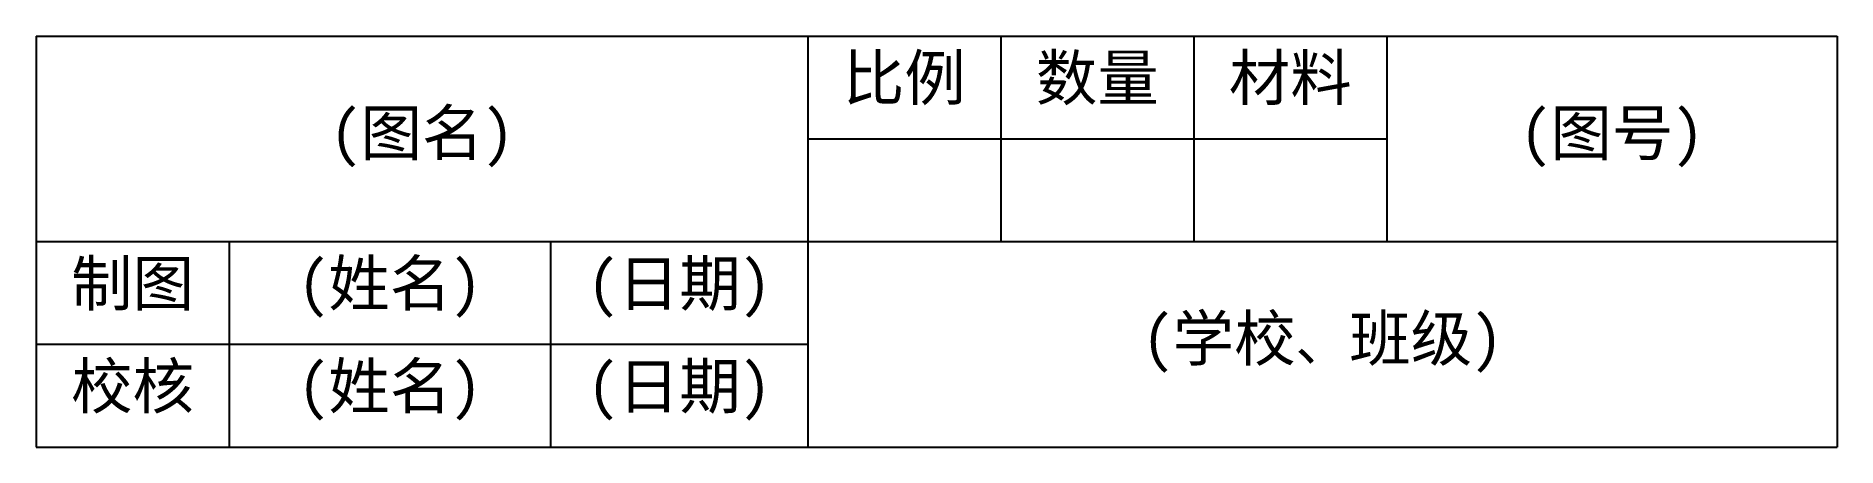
# Model space of a CAD drawing. Header units: millimetres. Extents: x 62 to 202, y 119 to 151.
import ezdxf

# ---------------------------------------------------------------- set-up
doc = ezdxf.new("R2010")
doc.units = ezdxf.units.MM
doc.header["$LTSCALE"] = 0.6
doc.styles.add('样式 1', font='SimSun.ttf', dxfattribs={"height": 3.5})

# ---------------------------------------------------------------- blocks, each defined once
blk = doc.blocks.new('*T0')
at = {"color": 0, "lineweight": -2}
for p, q in [((0, 0), (15, 0)), ((0, 0), (0, -8)), ((15, 0), (40, 0)), ((40, 0), (60, 0)), ((60, 0), (75, 0)), ((60, 0), (60, -8)), ((75, 0), (90, 0)), ((75, 0), (75, -8)), ((90, 0), (105, 0)), ((90, 0), (90, -8)), ((105, 0), (140, 0)), ((105, 0), (105, -8)), ((140, 0), (140, -8)), ((0, -8), (0, -16)), ((60, -8), (75, -8)), ((60, -8), (60, -16)), ((75, -8), (90, -8)), ((75, -8), (75, -16)), ((90, -8), (105, -8)), ((90, -8), (90, -16)), ((105, -8), (105, -16)), ((140, -8), (140, -16)), ((0, -16), (15, -16)), ((0, -16), (0, -24)), ((15, -16), (40, -16)), ((15, -16), (15, -24)), ((40, -16), (60, -16)), ((40, -16), (40, -24)), ((60, -16), (75, -16)), ((60, -16), (60, -24)), ((75, -16), (90, -16)), ((90, -16), (105, -16)), ((105, -16), (140, -16)), ((140, -16), (140, -24)), ((0, -24), (15, -24)), ((0, -24), (0, -32)), ((15, -24), (40, -24)), ((15, -24), (15, -32)), ((40, -24), (60, -24)), ((40, -24), (40, -32)), ((60, -24), (60, -32)), ((140, -24), (140, -32)), ((0, -32), (15, -32)), ((15, -32), (40, -32)), ((40, -32), (60, -32)), ((60, -32), (75, -32)), ((75, -32), (90, -32)), ((90, -32), (105, -32)), ((105, -32), (140, -32))]:
    blk.add_line(p, q, dxfattribs=at)
at = {"color": 0, "char_height": 3.5, "style": '样式 1'}
for s, insert, width, attachment_point in [('比例', (67.5, -1.5), 12, 2), ('数量', (82.5, -1.5), 12, 2), ('材料', (97.5, -1.5), 12, 2), ('(图名)', (30, -8), 57, 5), ('(图号)', (122.5, -8), 32, 5), ('制图', (7.5, -17.5), 12, 2), ('(姓名)', (27.5, -17.5), 22, 2), ('(日期)', (50, -17.5), 17, 2), ('(学校{\\H0.875x;\\C256;、}班级)', (100, -24), 77, 5), ('校核', (7.5, -25.5), 12, 2), ('(姓名)', (27.5, -25.5), 22, 2), ('(日期)', (50, -25.5), 17, 2)]:
    blk.add_mtext(s, dxfattribs=dict(at, insert=insert, width=width, attachment_point=attachment_point))

msp = doc.modelspace()

# ---------------------------------------------------------------- block references
msp.add_blockref('*T0', (61.9, 150.91))

doc.saveas('drawing.dxf')
